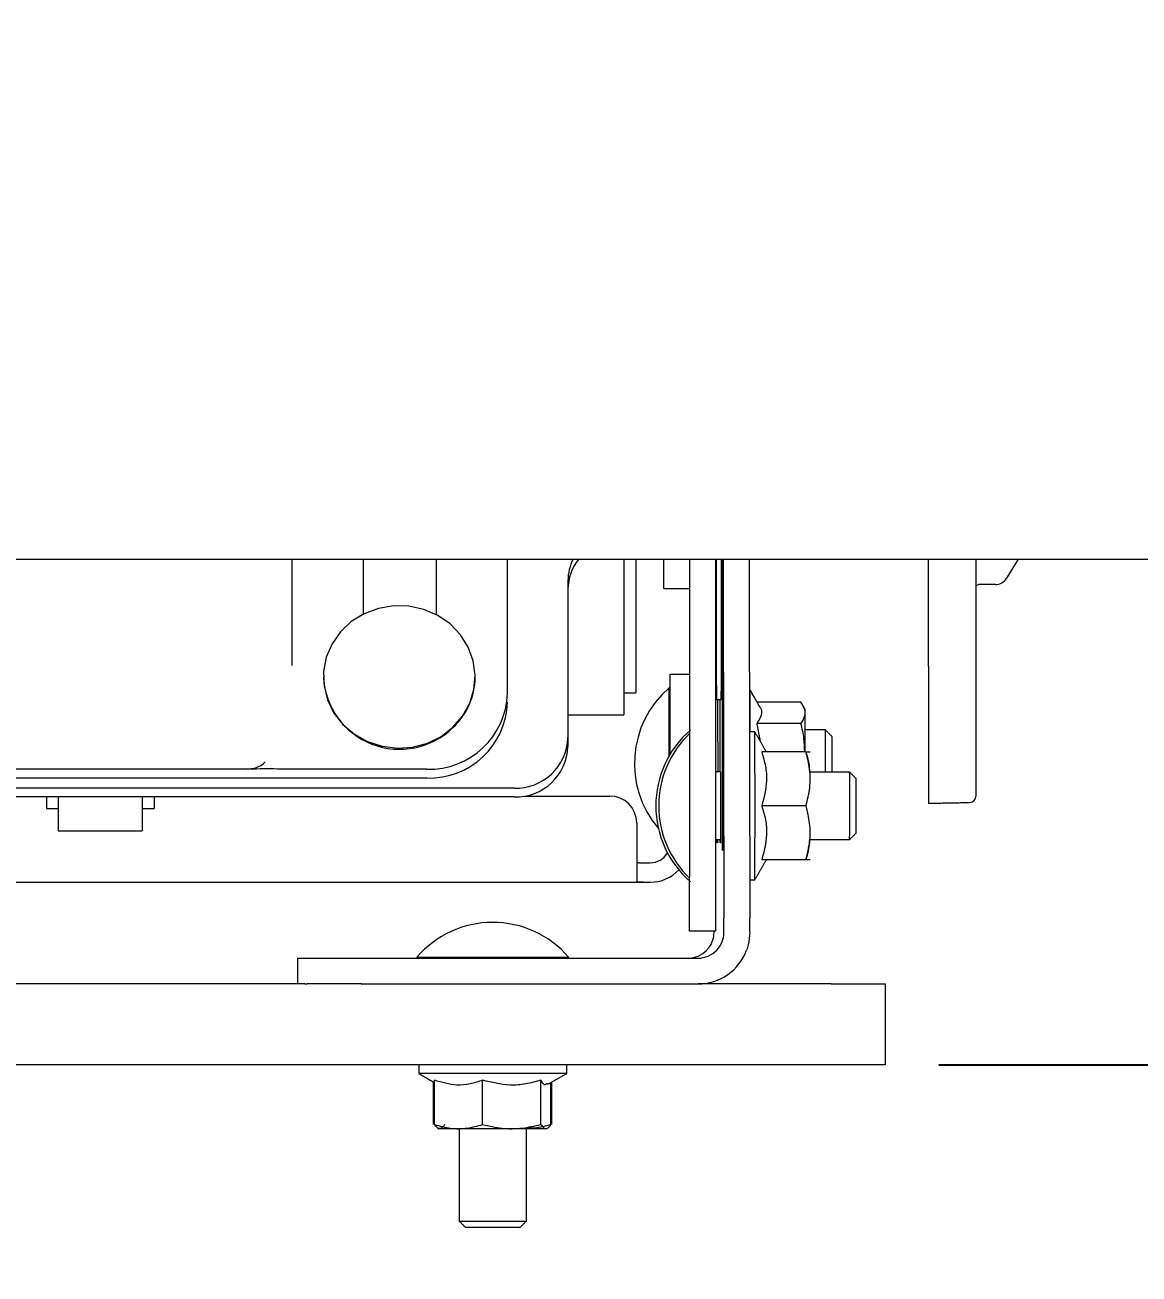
# Model space of a CAD drawing. Header units: inches. Extents: x 1.6 to 13.7, y 11.3 to 20.2.
# Drawn here: x 10.139 to 11.431, y 13.592 to 15.042 of the extents above; entities that cross this region are included whole.
import ezdxf

# ---------------------------------------------------------------- set-up
doc = ezdxf.new("R2010")
doc.units = ezdxf.units.IN
doc.header["$MEASUREMENT"] = 0
doc.header["$PDSIZE"] = -1
doc.layers.add('DIM', color=1, linetype='Continuous')
doc.styles.add('SLDTEXTSTYLE0', font='ARIAL.TTF', dxfattribs={"width": 0.7})
doc.dimstyles.new('SLDDIMSTYLE0', dxfattribs={"dimtxt": 0.15, "dimasz": 0.15, "dimexe": 0, "dimexo": 0.0625, "dimgap": 0.0375, "dimtad": 0, "dimtih": 1, "dimtoh": 1, "dimdec": 1, "dimlfac": 4, "dimrnd": 1e-09, "dimzin": 12, "dimdsep": 46, "dimtxsty": 'SLDTEXTSTYLE0', "dimsah": 1, "dimcen": 0.09, "dimadec": 0, "dimazin": 0, "dimtfac": 1, "dimtdec": 1, "dimtofl": 0, "dimtmove": 0, "dimatfit": 3, "dimfxl": 0, "dimtolj": 1, "dimtzin": 12, "dimarcsym": 0})

# ---------------------------------------------------------------- blocks, each defined once
blk = doc.blocks.new('*D9')
at = {"color": 0, "linetype": 'ByBlock', "lineweight": -2}
for p, q in [((7.6678, 19.1788), (7.6678, 19.9913)), ((7.8178, 19.9913), (9.7208, 19.9913)), ((12.1656, 19.9913), (10.2625, 19.9913)), ((12.3156, 15.0843), (12.3156, 19.9913))]:
    blk.add_line(p, q, dxfattribs=at)
at = {"color": 0, "linetype": 'ByBlock'}
for points in [[(7.6678, 19.9913), (7.8178, 20.0163), (7.8178, 19.9663)], [(12.3156, 19.9913), (12.1656, 20.0163), (12.1656, 19.9663)]]:
    blk.add_solid(points, dxfattribs=at)
at = {"layer": 'DEFPOINTS', "color": 0, "linetype": 'ByBlock'}
for p in [(7.6678, 19.1163), (12.3156, 15.0218)]:
    blk.add_point(p, dxfattribs=at)
at = {"color": 0, "linetype": 'ByBlock', "insert": (9.9917, 19.9913), "char_height": 0.15, "attachment_point": 5, "style": 'SLDTEXTSTYLE0'}
blk.add_mtext('18 9/16', dxfattribs=at)
blk = doc.blocks.new('*D10')
at = {"color": 0, "linetype": 'ByBlock', "lineweight": -2}
for p, q in [((10.2575, 16.7238), (13.4987, 16.7238)), ((13.4987, 16.5738), (13.4987, 15.3945)), ((13.4987, 13.9851), (13.4987, 15.1644)), ((11.199, 13.8351), (13.4987, 13.8351))]:
    blk.add_line(p, q, dxfattribs=at)
at = {"color": 0, "linetype": 'ByBlock'}
for points in [[(13.4987, 16.7238), (13.5237, 16.5738), (13.4737, 16.5738)], [(13.4987, 13.8351), (13.5237, 13.9851), (13.4737, 13.9851)]]:
    blk.add_solid(points, dxfattribs=at)
at = {"layer": 'DEFPOINTS', "color": 0, "linetype": 'ByBlock'}
for p in [(10.195, 16.7238), (11.1365, 13.8351)]:
    blk.add_point(p, dxfattribs=at)
at = {"color": 0, "linetype": 'ByBlock', "insert": (13.4987, 15.2795), "char_height": 0.15, "attachment_point": 5, "style": 'SLDTEXTSTYLE0'}
blk.add_mtext('11 9/16', dxfattribs=at)
blk = doc.blocks.new('*D11')
at = {"color": 0, "linetype": 'ByBlock', "lineweight": -2}
for p, q in [((8.1166, 14.8333), (8.1166, 11.8068)), ((12.3156, 14.8333), (12.3156, 11.8068)), ((8.2666, 11.8068), (9.6295, 11.8068)), ((12.1656, 11.8068), (10.8027, 11.8068))]:
    blk.add_line(p, q, dxfattribs=at)
at = {"color": 0, "linetype": 'ByBlock'}
for points in [[(8.1166, 11.8068), (8.2666, 11.7818), (8.2666, 11.8318)], [(12.3156, 11.8068), (12.1656, 11.7818), (12.1656, 11.8318)]]:
    blk.add_solid(points, dxfattribs=at)
at = {"layer": 'DEFPOINTS', "color": 0, "linetype": 'ByBlock'}
for p in [(8.1166, 14.8958), (12.3156, 14.8958)]:
    blk.add_point(p, dxfattribs=at)
at = {"color": 0, "linetype": 'ByBlock', "insert": (10.2161, 11.8068), "char_height": 0.15, "attachment_point": 5, "style": 'SLDTEXTSTYLE0'}
blk.add_mtext('16 13/16\\PSHAFT LENGTH', dxfattribs=at)

msp = doc.modelspace()

# ---------------------------------------------------------------- linework, layer by layer
at = {"color": 7, "linetype": 'Continuous', "lineweight": 15}
for p, q in [((10.448641, 14.421805), (10.448641, 14.42143)), ((10.448641, 14.421805), (10.448641, 14.42143)), ((10.448641, 14.42143), (10.448641, 14.29833)), ((10.448641, 14.42143), (10.448641, 14.29833)), ((10.531141, 14.421805), (10.531141, 14.357888)), ((10.531141, 14.421805), (10.531141, 14.357888)), ((10.616141, 14.357305), (10.616141, 14.421805)), ((10.616141, 14.357305), (10.616141, 14.421805)), ((10.698641, 14.266145), (10.698641, 14.421805)), ((10.698641, 14.266145), (10.698641, 14.421805)), ((10.833661, 14.421805), (10.833661, 14.256343)), ((10.847411, 14.421805), (10.847411, 14.281518)), ((10.879966, 14.39144), (10.879966, 14.421805)), ((10.909866, 14.421805), (10.909866, 14.052593)), ((10.939766, 14.421805), (10.939766, 14.052593)), ((10.940519, 14.421805), (10.940727, 14.312146)), ((10.946814, 14.312146), (10.947021, 14.421805)), ((10.94794, 14.421805), (10.94794, 14.125218)), ((10.948163, 14.120677), (10.948163, 14.421805)), ((10.948821, 14.421805), (10.948839, 14.40788)), ((10.978821, 14.421805), (10.978838, 14.40788)), ((11.186903, 14.358916), (11.186903, 14.421805)), ((11.241903, 14.421805), (11.241903, 14.363321)), ((11.290992, 14.421805), (11.277513, 14.399548)), ((10.948839, 14.40788), (10.948874, 14.386118)), ((10.978838, 14.40788), (10.978873, 14.386118)), ((10.768766, 14.396838), (10.768766, 14.214772)), ((10.879966, 14.387671), (10.879966, 14.39144)), ((11.264618, 14.392319), (11.249272, 14.392264)), ((10.948874, 14.386118), (10.949633, 14.005401)), ((10.978873, 14.386118), (10.979633, 14.005401)), ((11.241903, 14.363321), (11.241903, 14.299453)), ((11.186903, 14.297764), (11.186903, 14.358916)), ((11.186903, 14.297764), (11.186903, 14.238246)), ((11.241903, 14.299453), (11.241903, 14.239935)), ((10.847411, 14.281518), (10.847411, 14.266761)), ((10.887366, 14.288218), (10.909866, 14.288218)), ((10.887366, 14.256968), (10.887366, 14.288218)), ((10.886116, 14.193613), (10.886116, 14.272593)), ((10.979766, 14.270468), (10.979766, 14.221406)), ((10.833661, 14.256343), (10.833661, 14.241011)), ((10.887366, 14.19573), (10.887366, 14.256968)), ((10.941003, 14.258843), (10.942479, 14.258843)), ((10.942479, 14.258843), (10.945061, 14.258843)), ((10.945061, 14.258843), (10.946537, 14.258843)), ((11.038997, 14.255658), (10.988316, 14.255658)), ((11.044016, 14.198189), (11.044016, 14.246762)), ((10.94281, 14.174968), (10.942587, 14.244221)), ((10.944953, 14.244221), (10.94473, 14.174968)), ((11.186903, 14.238246), (11.186903, 14.13859)), ((11.241903, 14.239935), (11.241903, 14.146921)), ((11.038997, 14.231017), (10.987679, 14.231017)), ((11.067366, 14.174593), (11.067366, 14.223656)), ((10.768766, 14.214772), (10.768766, 14.204546)), ((11.074866, 14.216156), (11.074866, 14.174593)), ((11.04479, 14.198031), (10.993472, 14.198031)), ((10.3949, 14.178048), (10.002381, 14.178048)), ((10.3949, 14.178048), (10.002381, 14.178048)), ((10.604891, 14.178048), (10.439881, 14.178048)), ((10.604891, 14.178048), (10.439881, 14.178048)), ((10.945547, 14.174968), (10.939766, 14.174968)), ((10.945547, 14.174968), (10.945568, 14.174968)), ((10.945568, 14.174968), (10.945568, 14.092718)), ((10.604891, 14.167788), (9.792391, 14.167788)), ((10.604891, 14.167788), (9.792391, 14.167788)), ((10.706266, 14.156041), (9.683766, 14.156041)), ((10.706266, 14.145815), (9.683766, 14.145815)), ((10.163766, 14.145815), (10.163766, 14.132493)), ((10.177516, 14.145815), (10.177516, 14.106743)), ((10.275016, 14.145815), (10.275016, 14.106743)), ((10.288766, 14.145815), (10.288766, 14.132493)), ((10.71859, 14.146968), (10.817241, 14.146968)), ((11.044887, 14.135531), (10.993569, 14.135531)), ((10.848491, 14.115718), (10.848491, 14.092718)), ((10.848491, 14.092718), (10.848491, 14.047587)), ((10.945568, 14.096093), (10.939766, 14.096093)), ((10.941971, 14.092718), (10.941971, 14.096093)), ((10.942193, 14.092718), (10.941971, 14.092718)), ((10.942193, 14.096093), (10.942193, 14.092718)), ((10.945346, 14.092718), (10.945346, 14.096093)), ((10.945568, 14.092718), (10.945346, 14.092718)), ((11.04479, 14.073031), (10.993472, 14.073031)), ((10.855991, 14.069468), (10.864116, 14.069468)), ((9.534041, 14.046968), (10.855991, 14.046968)), ((10.855991, 14.046968), (10.864116, 14.046968)), ((10.909866, 13.990093), (10.909866, 14.052593)), ((10.939766, 14.052593), (10.939766, 13.990093)), ((10.939766, 13.990093), (10.909866, 13.990093)), ((10.937885, 13.990093), (10.937883, 13.988843)), ((10.454919, 13.958843), (10.454919, 13.928843)), ((10.454919, 13.958843), (10.466374, 13.958843)), ((10.466374, 13.958843), (10.529043, 13.958843)), ((10.529043, 13.958843), (10.919666, 13.958843)), ((10.593516, 13.960093), (10.619458, 13.960093)), ((10.619458, 13.960093), (10.769516, 13.960093)), ((10.463509, 13.928843), (9.943126, 13.928843)), ((10.463509, 13.928843), (10.466374, 13.928843)), ((10.529043, 13.928843), (10.466374, 13.928843)), ((10.529043, 13.928843), (10.919666, 13.928843)), ((11.074016, 13.928843), (10.919666, 13.928843)), ((11.074016, 13.928843), (11.136516, 13.928843)), ((11.136516, 13.928843), (11.136516, 13.835093)), ((11.074016, 13.835093), (7.917766, 13.835093)), ((11.136516, 13.835093), (11.074016, 13.835093)), ((10.767391, 13.825093), (10.595641, 13.825093)), ((10.612809, 13.765861), (10.612809, 13.815181)), ((10.613985, 13.765861), (10.613985, 13.81718)), ((10.669795, 13.765861), (10.669795, 13.81718)), ((10.737325, 13.765861), (10.737325, 13.81718)), ((10.749046, 13.765861), (10.749046, 13.814502)), ((10.750222, 13.765861), (10.750222, 13.815181)), ((10.743493, 13.760843), (10.619539, 13.760843)), ((10.642453, 13.760843), (10.620172, 13.760843)), ((10.642453, 13.653843), (10.720578, 13.653843)), ((10.713078, 13.646343), (10.649953, 13.646343))]:
    msp.add_line(p, q, dxfattribs=at)
at = {"color": 7, "linetype": 'Continuous', "lineweight": 15, "flags": 128}
for points in [[(10.635304, 14.226717), (10.646556, 14.239684), (10.6548, 14.254515), (10.659698, 14.270601), (10.66105, 14.287285), (10.6588, 14.303882), (10.653041, 14.319715), (10.644009, 14.334134), (10.632072, 14.346549), (10.61772, 14.356452), (10.601541, 14.363438), (10.584196, 14.36722), (10.566396, 14.367644), (10.54887, 14.364692), (10.532334, 14.358485), (10.517467, 14.349278), (10.504877, 14.337447), (10.495078, 14.323476), (10.488473, 14.307938), (10.485332, 14.291469), (10.485783, 14.274742), (10.489808, 14.258443), (10.497242, 14.24324), (10.507781, 14.229753), (10.520993, 14.218537), (10.536337, 14.210049), (10.553186, 14.204637), (10.570849, 14.202523), (10.588603, 14.203794), (10.605722, 14.208397), (10.621504, 14.216143), (10.635304, 14.226717)], [(10.94794, 14.125218), (10.947945, 14.112866), (10.94796, 14.101641), (10.947983, 14.092566), (10.948013, 14.086468), (10.948046, 14.083906), (10.94808, 14.085111), (10.948111, 14.089974), (10.948136, 14.098051), (10.948154, 14.108606), (10.948163, 14.120677)]]:
    msp.add_lwpolyline(points, dxfattribs=at)
at = {"color": 7, "linetype": 'Continuous', "lineweight": 15}
for centre, radius, start, end in [((10.8247, 14.396743), 0.055934, 153.380686, 179.903521), ((10.825392, 14.386361), 0.056627, 141.249054, 179.746429), ((11.247531, 14.382085), 0.010327, 80.293032, 123.021595), ((14.412872, 14.303493), 3.472156, 179.857216, 180.736812), ((7.483439, 14.303467), 3.463385, 359.261759, 0.143583), ((10.573503, 14.289727), 0.088564, 183.213812, 314.250736), ((10.580829, 14.285219), 0.080251, 312.750539, 359.674149), ((10.607632, 14.269062), 0.091055, 268.274562, 358.16391), ((10.607632, 14.269062), 0.091055, 268.274562, 358.16391), ((10.962189, 14.184593), 0.116324, 130.842579, 220.391156), ((10.607633, 14.258801), 0.091055, 268.274299, 358.163983), ((10.607633, 14.258801), 0.091055, 268.274299, 358.163983), ((10.226103, 14.246214), 0.716487, 359.840587, 1.009943), ((11.661437, 14.246214), 0.716487, 178.990057, 180.159413), ((10.986901, 14.135531), 0.116324, 130.84276, 229.15724), ((10.990285, 14.135531), 0.116324, 133.73626, 226.26374), ((-1.605004, 14.135531), 12.590758, 359.6092124, 0.3907876), ((10.708093, 14.216717), 0.060704, 268.274631, 358.163657), ((10.708093, 14.206491), 0.060704, 268.274631, 358.163657), ((10.579846, 14.165515), 0.515695, 359.737488, 1.00872), ((4.429805, 14.137258), 6.665781, 359.6493912, 0.2225758), ((10.780376, 14.160372), 0.322654, 359.551866, 1.193524), ((10.817241, 14.115718), 0.03125, 0, 90), ((6.570051, 14.135967), 4.533023, 359.595538, 0.276574), ((11.234403, 14.146921), 0.0075, 271, 0), ((10.864116, 14.092718), 0.02325, 270, 329.616428), ((10.864116, 14.092718), 0.04575, 270, 316.597587), ((10.681516, 13.884019), 0.116324, 40.842579, 139.157421), ((-4.771945, 13.974561), 15.721609, 0.0520487, 0.1123901), ((-4.401554, 13.975322), 15.381216, 0.0503659, 0.1120427), ((10.907875, 13.98884), 0.029997, 269.99769, 316.667311), ((10.919667, 13.98884), 0.029997, 269.99769, 316.667311), ((10.919666, 13.988843), 0.06, 269.999788, 339.932479)]:
    msp.add_arc(centre, radius, start, end, dxfattribs=at)
msp.add_ellipse((11.264618, 14.407007), major_axis=(0.014948, 0.001278), ratio=0.97893313, start_param=4.62889848, end_param=5.66347734, dxfattribs=at)
for points in [[(9.313641, 14.421805), (11.782391, 14.421805)], [(9.313641, 14.421805), (11.782391, 14.421805)], [(10.879966, 14.387671), (10.909866, 14.387671)], [(10.485078, 14.28519), (10.485078, 14.284762)], [(10.661078, 14.284762), (10.661078, 14.28519)], [(10.833661, 14.266761), (10.847411, 14.266761)], [(10.887366, 14.272593), (10.886116, 14.272593)], [(10.979766, 14.270468), (10.979104, 14.270468)], [(10.990888, 14.251204), (10.979766, 14.270468)], [(11.044016, 14.246762), (11.041761, 14.251255)], [(10.768766, 14.241011), (10.833661, 14.241011)], [(10.985461, 14.221406), (10.979202, 14.221406)], [(10.998957, 14.198031), (10.985462, 14.221405)], [(10.987679, 14.231017), (10.991692, 14.210615)], [(11.067366, 14.223656), (11.044016, 14.223656)], [(11.074866, 14.216156), (11.067366, 14.223656)], [(11.049712, 14.197699), (11.049545, 14.198031)], [(11.095461, 14.174593), (11.049711, 14.174593)], [(11.102961, 14.167093), (11.095461, 14.174593)], [(10.163766, 14.132493), (10.177516, 14.132493)], [(10.275016, 14.132493), (10.288766, 14.132493)], [(11.186903, 14.13859), (11.234534, 14.139422)], [(10.177516, 14.106743), (10.275016, 14.106743)], [(11.095461, 14.096468), (11.102961, 14.103968)], [(11.049711, 14.096468), (11.095461, 14.096468)], [(10.985462, 14.049657), (10.998957, 14.073031)], [(11.049545, 14.073031), (11.049712, 14.073363)], [(10.979545, 14.049656), (10.985461, 14.049656)], [(10.593516, 13.960093), (10.593516, 13.958843)], [(10.769516, 13.958843), (10.769516, 13.960093)], [(10.595641, 13.835093), (10.595641, 13.825093)], [(10.767391, 13.825093), (10.767391, 13.835093)], [(10.595641, 13.825093), (10.613985, 13.814502)], [(10.745502, 13.812456), (10.767391, 13.825093)], [(10.617576, 13.761732), (10.618175, 13.761431)], [(10.618175, 13.761431), (10.619347, 13.760843)], [(10.642453, 13.760843), (10.642453, 13.653843)], [(10.720578, 13.653843), (10.720578, 13.760843)], [(10.743685, 13.760843), (10.744857, 13.761431)], [(10.642453, 13.653843), (10.649953, 13.646343)], [(10.713078, 13.646343), (10.720578, 13.653843)]]:
    msp.add_open_spline(points, degree=1, dxfattribs=at)
for points, knots in [([(10.990685, 14.251087), (10.991122, 14.250461), (10.993092, 14.247644), (10.994151, 14.240801), (10.990185, 14.234806), (10.987679, 14.231017)], [0, 0, 0, 0, 0.09511186, 0.42820352, 1, 1, 1, 1]), ([(11.038997, 14.231017), (11.040711, 14.23374), (11.044188, 14.239266), (11.044069, 14.247655), (11.040645, 14.253057), (11.038997, 14.255658)], [0, 0, 0, 0, 0.334962006, 0.679833202, 1, 1, 1, 1]), ([(11.04337, 14.198031), (11.043262, 14.203229), (11.04303, 14.214376), (11.040401, 14.225227), (11.038997, 14.231017)], [0, 0, 0, 0, 0.4663568, 1, 1, 1, 1]), ([(10.993472, 14.198031), (10.99508, 14.192609), (10.998332, 14.181649), (11.000159, 14.160378), (10.996121, 14.145152), (10.993569, 14.135531)], [0, 0, 0, 0, 0.26486198, 0.53546826, 1, 1, 1, 1]), ([(11.044595, 14.198031), (11.04666, 14.191137), (11.048979, 14.183392), (11.048837, 14.175464), (11.048822, 14.174593)], [0, 0, 0, 0, 0.8901411, 1, 1, 1, 1]), ([(11.044887, 14.135531), (11.04659, 14.142436), (11.050045, 14.156452), (11.049893, 14.177732), (11.046449, 14.191434), (11.04479, 14.198031)], [0, 0, 0, 0, 0.33496388, 0.67983549, 1, 1, 1, 1]), ([(11.04479, 14.198031), (11.046159, 14.198031), (11.048898, 14.198031), (11.049124, 14.198031), (11.049237, 14.198031)], [0, 0, 0, 0, 0.499937406, 1, 1, 1, 1]), ([(10.3949, 14.178048), (10.399229, 14.178413), (10.406642, 14.179039), (10.413905, 14.183143), (10.416785, 14.1857), (10.417365, 14.186269), (10.417391, 14.186295)], [0, 0, 0, 0, 0.52550022, 0.89988391, 0.99547388, 1, 1, 1, 1]), ([(10.3949, 14.178048), (10.399229, 14.178413), (10.406642, 14.179039), (10.413905, 14.183143), (10.416785, 14.1857), (10.417365, 14.186269), (10.417391, 14.186295)], [0, 0, 0, 0, 0.52550022, 0.89988391, 0.99547388, 1, 1, 1, 1]), ([(10.439881, 14.178048), (10.434486, 14.178185), (10.423703, 14.178457), (10.408681, 14.178316), (10.399096, 14.17813), (10.3949, 14.178048)], [0, 0, 0, 0, 0.36024887, 0.71995453, 1, 1, 1, 1]), ([(10.439881, 14.178048), (10.434486, 14.178185), (10.423703, 14.178457), (10.408681, 14.178316), (10.399096, 14.17813), (10.3949, 14.178048)], [0, 0, 0, 0, 0.36024887, 0.71995453, 1, 1, 1, 1]), ([(10.993569, 14.135531), (10.995161, 14.130109), (10.998378, 14.119149), (11.00014, 14.097878), (10.996054, 14.082652), (10.993472, 14.073031)], [0, 0, 0, 0, 0.264861692, 0.535466401, 1, 1, 1, 1]), ([(11.04479, 14.073031), (11.046514, 14.079937), (11.050013, 14.093953), (11.049928, 14.115232), (11.046525, 14.128934), (11.044887, 14.135531)], [0, 0, 0, 0, 0.33496075, 0.679834598, 1, 1, 1, 1]), ([(11.048745, 14.096468), (11.048759, 14.095286), (11.048851, 14.087355), (11.046552, 14.079616), (11.044595, 14.073031)], [0, 0, 0, 0, 0.14912027, 1, 1, 1, 1]), ([(11.049188, 14.073031), (11.049095, 14.073031), (11.048909, 14.073031), (11.046163, 14.073031), (11.04479, 14.073031)], [0, 0, 0, 0, 0.49989575, 1, 1, 1, 1]), ([(10.848491, 14.070711), (10.848564, 14.070466), (10.848712, 14.069975), (10.849931, 14.069619), (10.85176, 14.069482), (10.853882, 14.069467), (10.855349, 14.069468), (10.855991, 14.069468)], [0, 0, 0, 0, 0.2115103, 0.42332994, 0.62962158, 0.83799935, 1, 1, 1, 1]), ([(10.855991, 14.046968), (10.855148, 14.046968), (10.853462, 14.046967), (10.851215, 14.046984), (10.849524, 14.047082), (10.848621, 14.047285), (10.848528, 14.0475), (10.848491, 14.047587)], [0, 0, 0, 0, 0.21405424, 0.42813151, 0.64194411, 0.85475934, 1, 1, 1, 1]), ([(10.937883, 13.988843), (10.937617, 13.985817), (10.937083, 13.97976), (10.933543, 13.9727), (10.930589, 13.969288), (10.929694, 13.968255)], [0, 0, 0, 0, 0.4105679, 0.82154335, 1, 1, 1, 1]), ([(10.941487, 13.968255), (10.943438, 13.970752), (10.947343, 13.975748), (10.949435, 13.983259), (10.949605, 13.987546), (10.949657, 13.988843)], [0, 0, 0, 0, 0.41060596, 0.82160191, 1, 1, 1, 1]), ([(10.979656, 13.988843), (10.979371, 13.983984), (10.978963, 13.977054), (10.976699, 13.970279), (10.976023, 13.968255)], [0, 0, 0, 0, 0.701228, 1, 1, 1, 1]), ([(10.669795, 13.81718), (10.664954, 13.81558), (10.655167, 13.812346), (10.636173, 13.810551), (10.622576, 13.814613), (10.613985, 13.81718)], [0, 0, 0, 0, 0.264863, 0.53546717, 1, 1, 1, 1]), ([(10.737325, 13.81718), (10.731468, 13.81558), (10.719625, 13.812346), (10.696642, 13.810551), (10.680191, 13.814613), (10.669795, 13.81718)], [0, 0, 0, 0, 0.26486181, 0.53546874, 1, 1, 1, 1]), ([(10.744859, 13.81357), (10.743793, 13.812674), (10.741252, 13.810537), (10.738768, 13.81474), (10.737325, 13.81718)], [0, 0, 0, 0, 0.41936641, 1, 1, 1, 1]), ([(10.625706, 13.765861), (10.625214, 13.765144), (10.623539, 13.762703), (10.620578, 13.760418), (10.617117, 13.761524), (10.61494, 13.764538), (10.613985, 13.765861)], [0, 0, 0, 0, 0.12805443, 0.43565466, 0.75221191, 1, 1, 1, 1]), ([(10.613985, 13.765861), (10.620152, 13.764148), (10.632667, 13.760671), (10.651669, 13.76079), (10.663904, 13.764213), (10.669795, 13.765861)], [0, 0, 0, 0, 0.334961, 0.67983612, 1, 1, 1, 1]), ([(10.669795, 13.765861), (10.677256, 13.764148), (10.692401, 13.760671), (10.715393, 13.76079), (10.730198, 13.764213), (10.737325, 13.765861)], [0, 0, 0, 0, 0.33496028, 0.67983571, 1, 1, 1, 1]), ([(10.749046, 13.765861), (10.742879, 13.763957), (10.733489, 13.761057), (10.723877, 13.761491), (10.720578, 13.76164)], [0, 0, 0, 0, 0.65678399, 1, 1, 1, 1]), ([(10.737325, 13.765861), (10.738281, 13.764538), (10.740422, 13.761573), (10.743882, 13.760408), (10.746845, 13.762651), (10.748554, 13.765144), (10.749046, 13.765861)], [0, 0, 0, 0, 0.247785189, 0.555129796, 0.871946066, 1, 1, 1, 1])]:
    msp.add_open_spline(points, degree=3, knots=knots, dxfattribs=at)

# ---------------------------------------------------------------- dimensions: what is measured, and where the dimension line sits
at = {"layer": 'DIM'}
dim = msp.add_linear_dim(base=(7.667766, 19.991343), p1=(12.315566, 15.021843), p2=(7.667766, 19.116343), dimstyle='SLDDIMSTYLE0', override={"dimdec": 4, "dimlunit": 5, "dimfrac": 2}, dxfattribs=at)
dim.commit()
dim.dimension.update_dxf_attribs({"geometry": '*D9', "text_midpoint": (9.991666, 19.991343)})
dim = msp.add_linear_dim(base=(13.498737, 16.723842), p1=(11.136516, 13.835093), p2=(10.195018, 16.723842), angle=90, dimstyle='SLDDIMSTYLE0', override={"dimdec": 4, "dimlunit": 5, "dimfrac": 2}, dxfattribs=at)
dim.commit()
dim.dimension.update_dxf_attribs({"geometry": '*D10', "text_midpoint": (13.498737, 15.279468)})
dim = msp.add_linear_dim(base=(12.315566, 11.806808), p1=(8.116641, 14.895843), p2=(12.315566, 14.895843), text='<>\\PSHAFT LENGTH', dimstyle='SLDDIMSTYLE0', override={"dimdec": 4, "dimlunit": 5, "dimfrac": 2}, dxfattribs=at)
dim.commit()
dim.dimension.update_dxf_attribs({"geometry": '*D11', "text_midpoint": (10.216103, 11.806808)})

doc.saveas('drawing.dxf')
